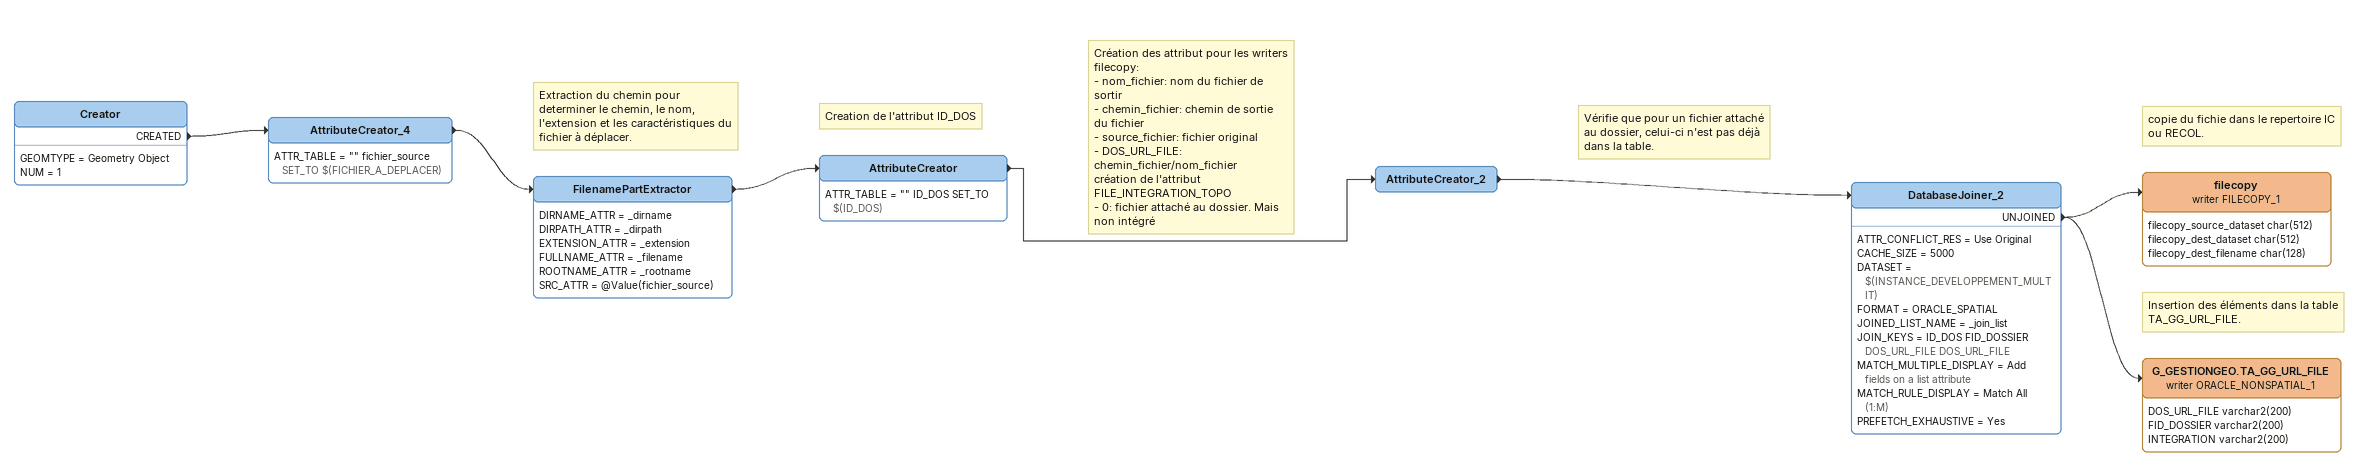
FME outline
Creator
    GEOMTYPE = Geometry Object
    NUM = 1
    CREATED -> AttributeCreator_4
AttributeCreator_4
    ATTR_TABLE = "" fichier_source SET_TO $(FICHIER_A_DEPLACER)
    -> FilenamePartExtractor
Note: Extraction du chemin pour determiner le chemin, le nom, l'extension et les caractéristiques du fichier à déplacer.
FilenamePartExtractor
    DIRNAME_ATTR = _dirname
    DIRPATH_ATTR = _dirpath
    EXTENSION_ATTR = _extension
    FULLNAME_ATTR = _filename
    ROOTNAME_ATTR = _rootname
    SRC_ATTR = @Value(fichier_source)
    -> AttributeCreator
Note: Creation de l'attribut ID_DOS
AttributeCreator
    ATTR_TABLE = "" ID_DOS SET_TO $(ID_DOS)
    -> AttributeCreator_2
Note: Création des attribut pour les writers filecopy: / - nom_fichier: nom du fichier de sortir / - chemin_fichier: chemin de sortie du fichier / - source_fichier: fichier original / - DOS_URL_FILE: chemin_fichier/nom_fichier / création de l'attribut FILE_INTEGRATION_TOPO / - 0: fichier attaché au dossier. Mais non intégré
AttributeCreator_2
    -> DatabaseJoiner_2
Note: Vérifie que pour un fichier attaché au dossier, celui-ci n'est pas déjà dans la table.
DatabaseJoiner_2
    ATTR_CONFLICT_RES = Use Original
    CACHE_SIZE = 5000
    DATASET = $(INSTANCE_DEVELOPPEMENT_MULTIT)
    FORMAT = ORACLE_SPATIAL
    JOINED_LIST_NAME = _join_list
    JOIN_KEYS = ID_DOS FID_DOSSIER DOS_URL_FILE DOS_URL_FILE
    MATCH_MULTIPLE_DISPLAY = Add fields on a list attribute
    MATCH_RULE_DISPLAY = Match All (1:M)
    PREFETCH_EXHAUSTIVE = Yes
    UNJOINED -> filecopy (writer FILECOPY_1)
    UNJOINED -> G_GESTIONGEO.TA_GG_URL_FILE (writer ORACLE_NONSPATIAL_1)
Note: copie du fichie dans le repertoire IC ou RECOL.
filecopy (writer FILECOPY_1)
    attributes: filecopy_source_dataset char(512), filecopy_dest_dataset char(512), filecopy_dest_filename char(128)
Note: Insertion des éléments dans la table TA_GG_URL_FILE.
G_GESTIONGEO.TA_GG_URL_FILE (writer ORACLE_NONSPATIAL_1)
    attributes: DOS_URL_FILE varchar2(200), FID_DOSSIER varchar2(200), INTEGRATION varchar2(200)
